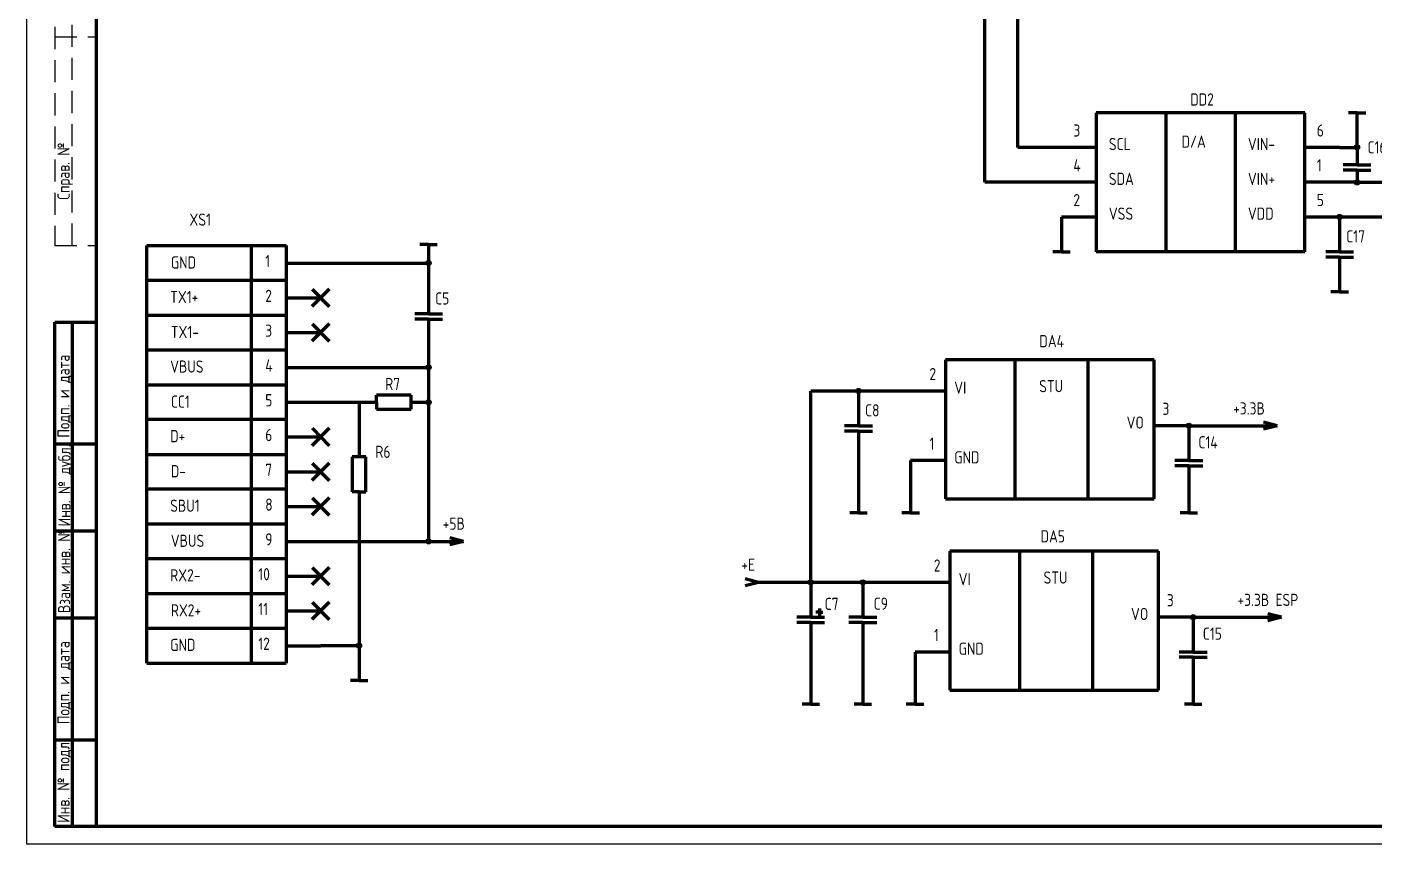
# Model space of a CAD drawing. Header units: millimetres. Extents: x -1 to 4028, y -898 to 1238.
# Drawn here: x 56 to 443.4, y -897.7 to -662.9 of the extents above; entities that cross this region are included whole.
import ezdxf

# ---------------------------------------------------------------- set-up
doc = ezdxf.new("R2010")
doc.units = ezdxf.units.MM
doc.linetypes.add('штриховая2', pattern=[9.525, 6.35, -3.175])
for name, color, linetype, lineweight in [('Основной (0.5)', 11, 'Continuous', 80), ('Текст', 240, 'Continuous', 30), ('Тонкая', 160, 'Continuous', 30), ('Штриховая', 10, 'штриховая2', 30)]:
    doc.layers.add(name, color=color, linetype=linetype, lineweight=lineweight)
doc.styles.add('3.5', font='isocpeur.ttf', dxfattribs={"height": 3.5})
doc.styles.get("Standard").update_dxf_attribs({"font": 'arial.ttf'})

msp = doc.modelspace()

# ---------------------------------------------------------------- hatches: boundary and pattern name
at = {"layer": 'Тонкая'}
h = msp.add_hatch(color=256, dxfattribs=at)
h.dxf.hatch_style = 1
h.paths.add_polyline_path([(439.299, -697.527, 1), (437.799, -697.527, 1)])
h = msp.add_hatch(color=256, dxfattribs=at)
h.dxf.hatch_style = 1
h.paths.add_polyline_path([(439.299, -707.527, 1), (437.799, -707.527, 1)])
h = msp.add_hatch(color=256, dxfattribs=at)
h.dxf.hatch_style = 1
h.paths.add_polyline_path([(434.299, -717.527, 1), (432.799, -717.527, 1)])
h = msp.add_hatch(color=256, dxfattribs=at)
h.dxf.hatch_style = 1
h.paths.add_polyline_path([(172.299, -730.741, 1), (170.799, -730.741, 1)])
h = msp.add_hatch(color=256, dxfattribs=at)
h.dxf.hatch_style = 1
h.paths.add_polyline_path([(172.299, -760.741, 1), (170.799, -760.741, 1)])
h = msp.add_hatch(color=256, dxfattribs=at)
h.dxf.hatch_style = 1
h.paths.add_polyline_path([(295.928, -767.527, 1), (294.428, -767.527, 1)])
h = msp.add_hatch(color=256, dxfattribs=at)
h.dxf.hatch_style = 1
h.paths.add_polyline_path([(172.299, -770.741, 1), (170.799, -770.741, 1)])
h = msp.add_hatch(color=256, dxfattribs=at)
h.dxf.hatch_style = 1
h.paths.add_polyline_path([(390.928, -777.527, 1), (389.428, -777.527, 1)])
h = msp.add_hatch(color=256, dxfattribs=at)
h.dxf.hatch_style = 1
h.paths.add_polyline_path([(172.299, -810.741, 1), (170.799, -810.741, 1)])
h = msp.add_hatch(color=256, dxfattribs=at)
h.dxf.hatch_style = 1
h.paths.add_polyline_path([(282.186, -822.551, 1), (280.686, -822.551, 1)])
h = msp.add_hatch(color=256, dxfattribs=at)
h.dxf.hatch_style = 1
h.paths.add_polyline_path([(297.186, -822.551, 1), (295.686, -822.551, 1)])
h = msp.add_hatch(color=256, dxfattribs=at)
h.dxf.hatch_style = 1
h.paths.add_polyline_path([(392.186, -832.551, 1), (390.686, -832.551, 1)])
h = msp.add_hatch(color=256, dxfattribs=at)
h.dxf.hatch_style = 1
h.paths.add_polyline_path([(152.299, -840.741, 1), (150.799, -840.741, 1)])

# ---------------------------------------------------------------- linework, layer by layer
at = {"layer": 'Основной (0.5)'}
for p, q in [((76.049, -892.741), (76.049, -308.741)), ((331.549, -707.527), (331.549, -557.718)), ((341.049, -697.527), (341.049, -567.718)), ((363.549, -687.527), (363.549, -727.527)), ((423.549, -687.527), (363.549, -687.527)), ((383.549, -687.527), (383.549, -727.527)), ((403.549, -687.527), (403.549, -727.527)), ((423.549, -727.527), (423.549, -687.527)), ((438.549, -687.527), (436.049, -687.527)), ((438.549, -697.527), (438.549, -687.527)), ((438.549, -687.527), (441.049, -687.527)), ((353.549, -697.527), (341.049, -697.527)), ((363.549, -697.527), (353.549, -697.527)), ((433.549, -697.527), (423.549, -697.527)), ((433.549, -697.527), (438.549, -697.527)), ((438.549, -697.527), (438.549, -702.527)), ((438.549, -702.527), (434.549, -702.527)), ((438.549, -704.027), (434.549, -704.027)), ((438.549, -702.527), (442.549, -702.527)), ((438.549, -704.027), (442.549, -704.027)), ((438.549, -704.027), (438.549, -707.527)), ((353.549, -707.527), (331.549, -707.527)), ((363.549, -707.527), (353.549, -707.527)), ((433.549, -707.527), (423.549, -707.527)), ((438.549, -707.527), (433.549, -707.527)), ((438.549, -707.527), (448.549, -707.527)), ((363.549, -717.527), (353.549, -717.527)), ((353.549, -717.527), (353.549, -727.527)), ((433.549, -717.527), (423.549, -717.527)), ((433.549, -717.527), (433.549, -727.527)), ((462.091, -717.527), (433.549, -717.527)), ((90.549, -725.741), (120.549, -725.741)), ((90.549, -745.741), (90.549, -725.741)), ((120.549, -725.741), (120.549, -735.741)), ((120.549, -725.741), (130.549, -725.741)), ((130.549, -725.741), (130.549, -735.741)), ((171.549, -725.437), (169.049, -725.437)), ((171.549, -725.437), (174.049, -725.437)), ((171.549, -725.437), (171.549, -730.741)), ((353.549, -727.527), (351.049, -727.527)), ((353.549, -727.527), (356.049, -727.527)), ((423.549, -727.527), (363.549, -727.527)), ((433.549, -727.527), (429.549, -727.527)), ((433.549, -727.527), (437.549, -727.527)), ((130.549, -730.741), (140.549, -730.741)), ((140.549, -730.741), (171.549, -730.741)), ((171.549, -730.741), (171.549, -736.116)), ((433.549, -729.027), (429.549, -729.027)), ((433.549, -729.027), (437.549, -729.027)), ((433.549, -729.027), (433.549, -739.027)), ((120.549, -735.741), (90.549, -735.741)), ((120.549, -735.741), (120.549, -745.741)), ((130.549, -735.741), (120.549, -735.741)), ((130.549, -735.741), (130.549, -735.741)), ((130.549, -735.741), (130.549, -745.741)), ((143.006, -738.24), (138.006, -743.24)), ((138.091, -738.243), (143.006, -743.24)), ((171.549, -736.116), (171.549, -745.366)), ((433.549, -739.027), (431.049, -739.027)), ((433.549, -739.027), (436.049, -739.027)), ((130.549, -740.741), (140.549, -740.741)), ((90.549, -745.741), (120.549, -745.741)), ((90.549, -765.741), (90.549, -745.741)), ((120.549, -745.741), (120.549, -755.741)), ((120.549, -745.741), (130.549, -745.741)), ((130.549, -745.741), (130.549, -755.741)), ((171.549, -745.366), (167.549, -745.366)), ((171.549, -746.866), (167.549, -746.866)), ((171.549, -745.366), (175.549, -745.366)), ((171.549, -746.866), (175.549, -746.866)), ((171.549, -746.866), (171.549, -760.741)), ((64.049, -892.741), (64.049, -747.741)), ((64.049, -747.741), (76.049, -747.741)), ((69.049, -747.741), (69.049, -892.741)), ((130.549, -750.741), (140.549, -750.741)), ((143.006, -748.24), (138.006, -753.24)), ((138.091, -748.243), (143.006, -753.24)), ((120.549, -755.741), (90.549, -755.741)), ((120.549, -755.741), (120.549, -765.741)), ((130.549, -755.741), (120.549, -755.741)), ((130.549, -755.741), (130.549, -755.741)), ((130.549, -755.741), (130.549, -765.741)), ((320.178, -758.527), (320.178, -798.527)), ((380.178, -758.527), (320.178, -758.527)), ((340.178, -758.527), (340.178, -798.527)), ((361.178, -758.527), (361.178, -798.527)), ((380.178, -798.527), (380.178, -758.527)), ((130.549, -760.741), (140.549, -760.741)), ((140.549, -760.741), (171.549, -760.741)), ((171.549, -760.741), (171.549, -770.741)), ((90.549, -765.741), (120.549, -765.741)), ((90.549, -785.741), (90.549, -765.741)), ((120.549, -765.741), (120.549, -775.741)), ((120.549, -765.741), (130.549, -765.741)), ((130.549, -765.741), (130.549, -775.741)), ((130.549, -770.741), (140.549, -770.741)), ((140.549, -770.741), (151.549, -770.741)), ((151.549, -770.741), (151.549, -786.491)), ((151.549, -770.741), (156.549, -770.741)), ((166.549, -768.741), (156.549, -768.741)), ((156.549, -770.741), (156.549, -768.741)), ((156.549, -770.741), (156.549, -772.741)), ((166.549, -772.741), (166.549, -768.741)), ((166.549, -770.741), (171.549, -770.741)), ((171.549, -770.741), (171.549, -810.741)), ((295.178, -767.527), (281.436, -767.527)), ((281.436, -822.551), (281.436, -767.527)), ((310.178, -767.527), (295.178, -767.527)), ((295.178, -767.527), (295.178, -777.527)), ((320.178, -767.527), (310.178, -767.527)), ((156.549, -772.741), (166.549, -772.741)), ((120.549, -775.741), (90.549, -775.741)), ((120.549, -775.741), (120.549, -785.741)), ((130.549, -775.741), (120.549, -775.741)), ((130.549, -775.741), (130.549, -775.741)), ((130.549, -775.741), (130.549, -785.741)), ((143.006, -778.24), (138.006, -783.24)), ((138.091, -778.243), (143.006, -783.24)), ((295.178, -777.527), (291.178, -777.527)), ((295.178, -777.527), (299.178, -777.527)), ((390.178, -777.527), (380.178, -777.527)), ((390.178, -777.527), (390.178, -787.527)), ((390.178, -777.527), (415.549, -777.527)), ((415.549, -777.527), (411.677, -776.522)), ((415.549, -777.527), (411.677, -778.532)), ((130.549, -780.741), (140.549, -780.741)), ((295.178, -779.027), (291.178, -779.027)), ((295.178, -779.027), (299.178, -779.027)), ((295.178, -779.027), (295.178, -802.527)), ((64.049, -782.741), (76.049, -782.741)), ((90.549, -785.741), (120.549, -785.741)), ((90.549, -805.741), (90.549, -785.741)), ((120.549, -785.741), (120.549, -795.741)), ((120.549, -785.741), (130.549, -785.741)), ((130.549, -785.741), (130.549, -795.741)), ((143.006, -788.24), (138.006, -793.24)), ((138.091, -788.243), (143.006, -793.24)), ((153.549, -786.491), (149.549, -786.491)), ((149.549, -786.491), (149.549, -796.491)), ((153.549, -796.491), (153.549, -786.491)), ((320.178, -787.527), (310.178, -787.527)), ((310.178, -787.527), (310.178, -802.527)), ((390.178, -787.527), (386.178, -787.527)), ((390.178, -789.027), (386.178, -789.027)), ((390.178, -787.527), (394.178, -787.527)), ((390.178, -789.027), (394.178, -789.027)), ((390.178, -789.027), (390.178, -802.527)), ((130.549, -790.741), (140.549, -790.741)), ((120.549, -795.741), (90.549, -795.741)), ((120.549, -795.741), (120.549, -805.741)), ((130.549, -795.741), (120.549, -795.741)), ((130.549, -795.741), (130.549, -795.741)), ((130.549, -795.741), (130.549, -805.741)), ((151.549, -796.491), (149.549, -796.491)), ((151.549, -796.491), (153.549, -796.491)), ((151.549, -796.491), (151.549, -840.741)), ((130.549, -800.741), (140.549, -800.741)), ((143.006, -798.24), (138.006, -803.24)), ((138.091, -798.243), (143.006, -803.24)), ((320.178, -798.527), (380.178, -798.527)), ((90.549, -805.741), (120.549, -805.741)), ((90.549, -825.741), (90.549, -805.741)), ((120.549, -805.741), (120.549, -815.741)), ((120.549, -805.741), (130.549, -805.741)), ((130.549, -805.741), (130.549, -815.741)), ((295.178, -802.527), (292.678, -802.527)), ((295.178, -802.527), (297.678, -802.527)), ((310.178, -802.527), (307.678, -802.527)), ((310.178, -802.527), (312.678, -802.527)), ((390.178, -802.527), (387.678, -802.527)), ((390.178, -802.527), (392.678, -802.527)), ((64.049, -807.741), (76.049, -807.741)), ((130.549, -810.741), (140.549, -810.741)), ((140.549, -810.741), (151.549, -810.741)), ((151.549, -810.741), (171.549, -810.741)), ((171.549, -810.741), (181.549, -810.741)), ((181.549, -810.741), (177.677, -809.736)), ((181.549, -810.741), (177.677, -811.746)), ((120.549, -815.741), (90.549, -815.741)), ((120.549, -815.741), (120.549, -825.741)), ((130.549, -815.741), (120.549, -815.741)), ((130.549, -815.741), (130.549, -815.741)), ((130.549, -815.741), (130.549, -825.741)), ((321.436, -813.551), (321.436, -853.551)), ((381.436, -813.551), (321.436, -813.551)), ((341.436, -813.551), (341.436, -853.551)), ((362.436, -813.551), (362.436, -853.551)), ((381.436, -853.551), (381.436, -813.551)), ((130.549, -820.741), (140.549, -820.741)), ((143.006, -818.24), (138.006, -823.24)), ((138.091, -818.243), (143.006, -823.24)), ((266.436, -822.551), (262.565, -821.546)), ((266.436, -822.551), (262.565, -823.556)), ((281.436, -822.551), (266.436, -822.551)), ((296.436, -822.551), (281.436, -822.551)), ((281.436, -822.551), (281.436, -832.551)), ((311.436, -822.551), (296.436, -822.551)), ((296.436, -822.551), (296.436, -832.551)), ((321.436, -822.551), (311.436, -822.551)), ((90.549, -825.741), (120.549, -825.741)), ((90.549, -845.741), (90.549, -825.741)), ((120.549, -825.741), (120.549, -835.741)), ((120.549, -825.741), (130.549, -825.741)), ((130.549, -825.741), (130.549, -835.741)), ((143.006, -828.24), (138.006, -833.24)), ((138.091, -828.243), (143.006, -833.24)), ((64.049, -832.741), (76.049, -832.741)), ((130.549, -830.741), (140.549, -830.741)), ((281.436, -832.551), (277.436, -832.551)), ((281.436, -832.551), (285.436, -832.551)), ((283.936, -831.051), (282.936, -831.051)), ((283.936, -830.051), (283.936, -832.051)), ((283.936, -831.051), (284.936, -831.051)), ((296.436, -832.551), (292.436, -832.551)), ((296.436, -832.551), (300.436, -832.551)), ((391.436, -832.551), (381.436, -832.551)), ((391.436, -832.551), (391.436, -842.551)), ((391.436, -832.551), (416.807, -832.551)), ((416.807, -832.551), (412.935, -831.546)), ((416.807, -832.551), (412.935, -833.556)), ((120.549, -835.741), (90.549, -835.741)), ((120.549, -835.741), (120.549, -845.741)), ((130.549, -835.741), (120.549, -835.741)), ((128.549, -835.741), (128.549, -835.741)), ((130.549, -835.741), (130.549, -845.741)), ((281.436, -834.051), (277.436, -834.051)), ((281.436, -834.051), (285.436, -834.051)), ((281.436, -834.051), (281.436, -857.551)), ((296.436, -834.051), (292.436, -834.051)), ((296.436, -834.051), (300.436, -834.051)), ((296.436, -834.051), (296.436, -857.551)), ((130.549, -840.741), (140.549, -840.741)), ((151.549, -840.741), (140.549, -840.741)), ((151.549, -840.741), (151.549, -850.741)), ((321.436, -842.551), (311.436, -842.551)), ((311.436, -842.551), (311.436, -857.551)), ((391.436, -842.551), (387.436, -842.551)), ((391.436, -844.051), (387.436, -844.051)), ((391.436, -842.551), (395.436, -842.551)), ((391.436, -844.051), (395.436, -844.051)), ((391.436, -844.051), (391.436, -857.551)), ((90.549, -845.741), (120.549, -845.741)), ((120.549, -845.741), (130.549, -845.741)), ((151.549, -850.741), (149.049, -850.741)), ((151.549, -850.741), (154.049, -850.741)), ((321.436, -853.551), (381.436, -853.551)), ((281.436, -857.551), (278.936, -857.551)), ((281.436, -857.551), (283.936, -857.551)), ((296.436, -857.551), (293.936, -857.551)), ((296.436, -857.551), (298.936, -857.551)), ((311.436, -857.551), (308.936, -857.551)), ((311.436, -857.551), (313.936, -857.551)), ((391.436, -857.551), (388.936, -857.551)), ((391.436, -857.551), (393.936, -857.551)), ((64.049, -867.741), (76.049, -867.741)), ((76.049, -892.741), (64.049, -892.741)), ((707.049, -892.741), (76.049, -892.741))]:
    msp.add_line(p, q, dxfattribs=at)
at = {"layer": 'Тонкая'}
for p, q in [((56.049, -897.741), (56.049, -303.741)), ((897.049, -897.741), (56.049, -897.741))]:
    msp.add_line(p, q, dxfattribs=at)
for centre in [(438.549, -697.527), (438.549, -707.527), (433.549, -717.527), (171.549, -730.741), (171.549, -760.741), (295.178, -767.527), (171.549, -770.741), (390.178, -777.527), (171.549, -810.741), (281.436, -822.551), (296.436, -822.551), (391.436, -832.551), (151.549, -840.741)]:
    msp.add_circle(centre, 0.75, dxfattribs=at)
at = {"layer": 'Штриховая'}
for p, q in [((64.049, -605.741), (64.049, -725.741)), ((69.049, -725.741), (69.049, -605.741)), ((64.049, -665.741), (76.049, -665.741)), ((64.049, -725.741), (76.049, -725.741))]:
    msp.add_line(p, q, dxfattribs=at)

# ---------------------------------------------------------------- texts
at = {"layer": 'Текст', "char_height": 3.5, "attachment_point": 1, "style": '3.5'}
for s, width, insert in [('{\\fGOST type A|b0|i0|c0|p34;DD2}', 20, (390.589, -681.977)), ('{\\fGOST type A|b0|i0|c0|p34;3}', 20, (356.974, -690.892)), ('{\\fGOST type A|b0|i0|c0|p34;6}', 20, (426.974, -690.892)), ('{\\fGOST type A|b0|i0|c0|p34;SCL}', 20, (367.171, -694.795)), ('{\\fGOST type A|b0|i0|c0|p34;D/A}', 20, (388.078, -694.102)), ('{\\fGOST type A|b0|i0|c0|p34;VIN-}', 20, (407.171, -694.795)), ('{\\fGOST type A|b0|i0|c0|p34;C1\\fGOST type A|b0|i0|c204|p34;6}', 20, (441.549, -695.726)), ('{\\fGOST type A|b0|i0|c0|p34;4}', 20, (356.974, -700.892)), ('{\\fGOST type A|b0|i0|c0|p34;1}', 20, (426.974, -700.892)), ('{\\fGOST type A|b0|i0|c0|p34;SDA}', 20, (367.171, -704.795)), ('{\\fGOST type A|b0|i0|c0|p34;VIN+}', 20, (407.171, -704.795)), ('{\\fGOST type A|b0|i0|c0|p34;2}', 20, (356.974, -710.892)), ('{\\fGOST type A|b0|i0|c0|p34;5}', 4.88808, (426.974, -710.892)), ('{\\fGOST type A|b0|i0|c0|p34;XS\\fGOST type A|b0|i0|c204|p34;1}', 20, (102.783, -716.51)), ('{\\fGOST type A|b0|i0|c0|p34;VSS}', 20, (367.171, -714.795)), ('{\\fGOST type A|b0|i0|c0|p34;VDD}', 20, (407.171, -714.795)), ('{\\fGOST type A|b0|i0|c0|p34;C\\fGOST type A|b0|i0|c204|p34;17}', 20, (435.436, -721.333)), ('{\\fGOST type A|b0|i0|c0|p34;GND}', 20, (97.416, -728.827)), ('{\\fGOST type A|b0|i0|c204|p34;1}', 20, (124.581, -728.427)), ('{\\fGOST type A|b0|i0|c0|p34;TX1+}', 20, (97.231, -738.749)), ('{\\fGOST type A|b0|i0|c204|p34;2}', 20, (124.581, -738.427)), ('{\\fGOST type A|b0|i0|c0|p34;C\\fGOST type A|b0|i0|c204|p34;5}', 20, (173.436, -739.172)), ('{\\fGOST type A|b0|i0|c0|p34;TX1-}', 20, (97.416, -748.827)), ('{\\fGOST type A|b0|i0|c0|p34;3}', 20, (124.581, -748.427)), ('{\\fGOST type A|b0|i0|c0|p34;DA4}', 20, (347.198, -751.443)), ('{\\fGOST type A|b0|i0|c0|p34;VBUS}', 20, (97.231, -758.749)), ('{\\fGOST type A|b0|i0|c0|p34;4}', 20, (124.581, -758.427)), ('{\\fGOST type A|b0|i0|c0|p34;2}', 20, (315.582, -760.902)), ('{\\fGOST type A|b0|i0|c0|p34;R\\fGOST type A|b0|i0|c204|p34;7}', 8.30708, (159.052, -763.762)), ('{\\fGOST type A|b0|i0|c0|p34;VI}', 20, (322.728, -764.832)), ('{\\fGOST type A|b0|i0|c0|p34;STU}', 20, (347.134, -764.375)), ('{\\fGOST type A|b0|i0|c0|p34;CC1}', 20, (97.416, -768.827)), ('{\\fGOST type A|b0|i0|c0|p34;5}', 20, (124.581, -768.427)), ('{\\fGOST type A|b0|i0|c0|p34;3}', 20, (382.603, -770.892)), ('{\\fGOST type A|b0|i0|c204|p34;+\\fGOST type A|b0|i0|c0|p34;3.3B}', 28.60346, (402.913, -770.788)), ('{\\fGOST type A|b0|i0|c0|p34;C\\fGOST type A|b0|i0|c204|p34;8}', 20, (297.065, -771.333)), ('{\\fGOST type A|b0|i0|c0|p34;6}', 20, (124.581, -778.427)), ('{\\fGOST type A|b0|i0|c0|p34;VO}', 20, (372.288, -774.832)), ('{\\fGOST type A|b0|i0|c0|p34;D+}', 20, (97.231, -778.749)), ('{\\fGOST type A|b0|i0|c0|p34;1}', 20, (315.603, -780.892)), ('{\\fGOST type A|b0|i0|c0|p34;C\\fGOST type A|b0|i0|c204|p34;14}', 20, (392.927, -780.51)), ('{\\fGOST type A|b0|i0|c0|p34;R\\fGOST type A|b0|i0|c204|p34;6}', 7.0918, (156.227, -783.259)), ('{\\fGOST type A|b0|i0|c0|p34;GND}', 20, (322.728, -784.832)), ('{\\fGOST type A|b0|i0|c0|p34;D-}', 20, (97.416, -788.827)), ('{\\fGOST type A|b0|i0|c0|p34;7}', 20, (124.581, -788.427)), ('{\\fGOST type A|b0|i0|c0|p34;SBU1}', 20, (97.231, -798.749)), ('{\\fGOST type A|b0|i0|c0|p34;8}', 20, (124.581, -798.427)), ('{\\fGOST type A|b0|i0|c204|p34;+\\fGOST type A|b0|i0|c0|p34;5\\fGOST type A|b0|i0|c204|p34;В}', 20, (175.594, -803.909)), ('{\\fGOST type A|b0|i0|c0|p34;VBUS}', 20, (97.416, -808.827)), ('{\\fGOST type A|b0|i0|c0|p34;9}', 20, (124.581, -808.427)), ('{\\fGOST type A|b0|i0|c0|p34;DA\\fGOST type A|b0|i0|c204|p34;5}', 20, (347.549, -807.533)), ('{\\fGOST type A|b0|i0|c204|p34;+\\fGOST type A|b0|i0|c0|p34;E}', 20, (261.482, -815.719)), ('{\\fGOST type A|b0|i0|c0|p34;2}', 20, (316.84, -815.926)), ('{\\fGOST type A|b0|i0|c0|p34;RX2-}', 20, (97.231, -818.749)), ('{\\fGOST type A|b0|i0|c0|p34;10}', 20, (122.581, -818.427)), ('{\\fGOST type A|b0|i0|c0|p34;VI}', 20, (323.987, -819.855)), ('{\\fGOST type A|b0|i0|c0|p34;STU}', 20, (348.392, -819.399)), ('{\\fGOST type A|b0|i0|c0|p34;RX2+}', 20, (97.416, -828.827)), ('{\\fGOST type A|b0|i0|c0|p34;11}', 20, (122.581, -828.427)), ('{\\fGOST type A|b0|i0|c0|p34;C\\fGOST type A|b0|i0|c204|p34;7}', 20, (285.46, -826.955)), ('{\\fGOST type A|b0|i0|c0|p34;C\\fGOST type A|b0|i0|c204|p34;9}', 20, (299.548, -826.892)), ('{\\fGOST type A|b0|i0|c0|p34;3}', 20, (383.861, -825.916)), ('{\\fGOST type A|b0|i0|c204|p34;+\\fGOST type A|b0|i0|c0|p34;3.3B ESP}', 28.60346, (404.172, -825.812)), ('{\\fGOST type A|b0|i0|c0|p34;VO}', 20, (373.547, -829.855)), ('{\\fGOST type A|b0|i0|c0|p34;1}', 20, (316.861, -835.916)), ('{\\fGOST type A|b0|i0|c0|p34;C\\fGOST type A|b0|i0|c204|p34;15}', 20, (394.185, -835.533)), ('{\\fGOST type A|b0|i0|c0|p34;GND}', 20, (97.231, -838.749)), ('{\\fGOST type A|b0|i0|c0|p34;12}', 20, (122.581, -838.427)), ('{\\fGOST type A|b0|i0|c0|p34;GND}', 20, (323.987, -839.855))]:
    msp.add_mtext_dynamic_manual_height_columns(s, width=width, gutter_width=12.5, heights=[0], dxfattribs=dict(at, insert=insert))
at = {"layer": 'Текст', "char_height": 3.5, "attachment_point": 1, "rotation": 90}
for s, insert in [('{\\fGOST type A|b0|i0|c204|p34;Справ. №}', (64.838, -712.536)), ('{\\fGOST type A|b0|i0|c204|p34;Подп. и дата}', (64.819, -780.943)), ('{\\fGOST type A|b0|i0|c204|p34;Инв. № дубл.}', (65.06, -806.429)), ('{\\fGOST type A|b0|i0|c204|p34;Взам. инв. №}', (64.986, -831.332)), ('{\\fGOST type A|b0|i0|c204|p34;Подп. и дата}', (64.811, -863.295)), ('{\\fGOST type A|b0|i0|c204|p34;Инв. № подл.}', (64.817, -891.629))]:
    msp.add_mtext_dynamic_manual_height_columns(s, width=25.5936, gutter_width=12.5, heights=[0], dxfattribs=dict(at, insert=insert))

doc.saveas('drawing.dxf')
